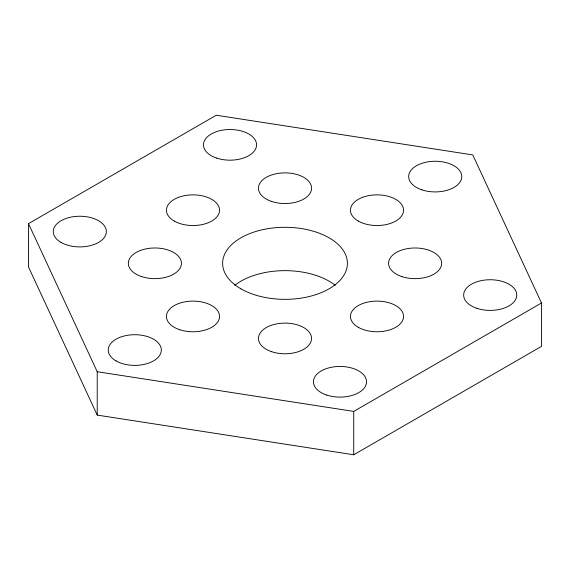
<?xml version="1.0" encoding="UTF-8"?>
<svg xmlns="http://www.w3.org/2000/svg" width="570" height="570" viewBox="0 0 570 570"><rect width="100%" height="100%" fill="white"/><g stroke="black" fill="none" stroke-linecap="round" stroke-linejoin="round"><path stroke-width="0.85" d="M28.5 223.639L216.272 115.225L472.772 154.912L541.5 302.998L541.5 346.361L353.728 454.774L97.228 415.088L28.5 267.002L28.5 223.639L97.228 371.726L97.228 415.088M97.228 371.726L353.728 411.405L541.5 302.998M353.728 411.405L353.728 454.774M234.783 285.292A62.401 36.031 0 0 1 335.217 285.292M116.009 360.888A26.555 15.333 0 0 0 160.434 354.013A26.555 15.333 0 0 0 127.908 335.238A26.555 15.333 0 0 0 116.009 360.888M326.703 395.067A26.555 15.333 0 0 0 366.539 381.786A26.555 15.333 0 0 0 326.703 368.512A26.555 15.333 0 0 0 326.703 395.067M476.926 308.341A26.555 15.333 0 0 0 516.755 295.06A26.555 15.333 0 0 0 476.926 281.787A26.555 15.333 0 0 0 476.926 308.341M421.943 189.867A26.555 15.333 0 0 0 461.771 176.593A26.555 15.333 0 0 0 421.943 163.312A26.555 15.333 0 0 0 421.943 189.867M216.743 158.125A26.555 15.333 0 0 0 256.571 144.844A26.555 15.333 0 0 0 216.743 131.57A26.555 15.333 0 0 0 216.743 158.125M61.026 242.414A26.555 15.333 0 0 0 105.45 235.538A26.555 15.333 0 0 0 72.924 216.764A26.555 15.333 0 0 0 61.026 242.414M271.726 201.474A26.555 15.333 0 0 0 311.555 188.193A26.555 15.333 0 0 0 271.726 174.919A26.555 15.333 0 0 0 271.726 201.474M141.602 276.592A26.555 15.333 0 0 0 181.438 263.319A26.555 15.333 0 0 0 141.602 250.038A26.555 15.333 0 0 0 141.602 276.592M271.726 351.719A26.555 15.333 0 0 0 311.555 338.445A26.555 15.333 0 0 0 271.726 325.164A26.555 15.333 0 0 0 271.726 351.719M401.843 276.592A26.555 15.333 0 0 0 441.672 263.319A26.555 15.333 0 0 0 401.843 250.038A26.555 15.333 0 0 0 401.843 276.592M174.213 221.039A26.555 15.333 0 0 0 218.645 214.163A26.555 15.333 0 0 0 186.119 195.389A26.555 15.333 0 0 0 174.213 221.039M179.714 329.716A26.555 15.333 0 0 0 219.55 316.435A26.555 15.333 0 0 0 179.714 303.162A26.555 15.333 0 0 0 179.714 329.716M358.231 221.039A26.555 15.333 0 0 0 402.655 214.163A26.555 15.333 0 0 0 370.137 195.389A26.555 15.333 0 0 0 358.231 221.039M358.231 327.28A26.555 15.333 0 0 0 402.655 320.404A26.555 15.333 0 0 0 370.137 301.63A26.555 15.333 0 0 0 358.231 327.28M240.875 288.791A62.401 36.031 0 0 0 345.278 272.645A62.401 36.031 0 0 0 268.848 228.52A62.401 36.031 0 0 0 240.875 288.791"/></g></svg>
